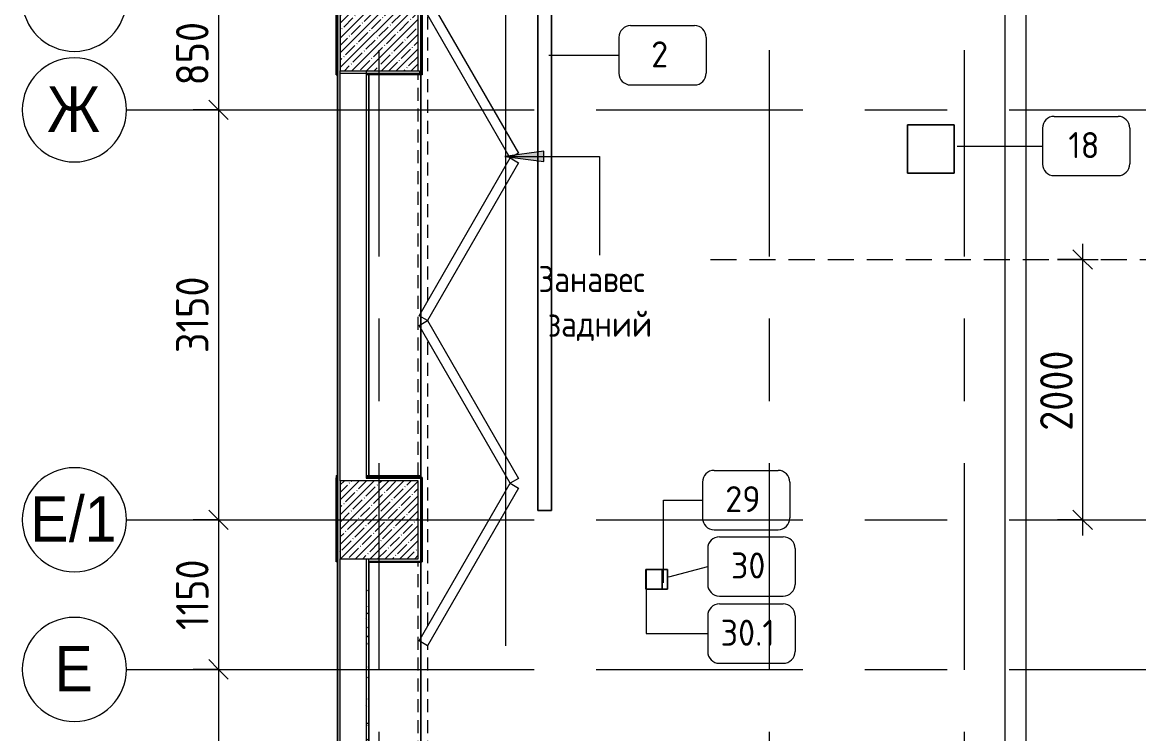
# Model space of a CAD drawing. Header units: millimetres. Extents: x -3724 to 231642, y -8553 to 29017.
# Drawn here: x 208980 to 217561, y 16506 to 21973 of the extents above; entities that cross this region are included whole.
import ezdxf

# ---------------------------------------------------------------- set-up
doc = ezdxf.new("R2010")
doc.units = ezdxf.units.MM
for name, pattern in [('200_ШТРИХ__ш1_п0_6_', [160, 100, -60]), ('ADSK_Штрих_ш2 п1', [300, 200, -100]), ('Осевая', [3175, 635, -476.25, 1587.5, -476.25])]:
    doc.linetypes.add(name, pattern=pattern)
for name, color, linetype, lineweight in [('A-ANNO-DIMS', 7, 'Continuous', 9), ('A-ANNO-DIMS-100', 7, 'Continuous', 9), ('A-DETL', 7, 'Continuous', 9), ('A-DETL-1', 7, 'ADSK_Штрих_ш2 п1', 9), ('I-FURN-IDEN', 7, 'Continuous', 9), ('I-WALL', 7, 'Continuous', 9), ('S-COLS', 7, 'Continuous', 9), ('Оси', 7, 'Continuous', 9), ('Оси-1', 7, 'Continuous', 20), ('Оси-2', 7, 'Осевая', 9)]:
    doc.layers.add(name, color=color, linetype=linetype, lineweight=lineweight)
for name, color, linetype, lineweight, true_color in [('A-DOOR-1', 7, 'Continuous', 9, 0xc0c0c0), ('A-DOOR-6', 7, '200_ШТРИХ__ш1_п0_6_', 9, 0xc0c0c0), ('A-DOOR-FRAM-1', 7, 'Continuous', 9, 0xc0c0c0), ('A-WALL-1', 9, 'Continuous', 9, 0x808080), ('A-WALL-FNSH-1', 9, 'Continuous', 9, 0x808080), ('G-ANNO-TEXT-2', 7, 'Continuous', 9, 0x3c3c3c), ('I-FURN-1', 9, 'Continuous', 9, 0x808080)]:
    doc.layers.add(name, color=color, linetype=linetype, lineweight=lineweight, true_color=true_color)
doc.styles.add('Arial', font='arial.ttf', dxfattribs={"width": 0.9, "height": 350})
doc.styles.add('GOST Common', font='GOST_Common.ttf', dxfattribs={"height": 200})
doc.styles.add('GOST Common_3', font='GOST_Common.ttf', dxfattribs={"width": 0.9, "height": 200})
doc.styles.add('ISOCPEUR', font='isocpeur.ttf', dxfattribs={"width": 0.9, "height": 250})
doc.dimstyles.new('ISO-2_5_0_9К_БОЛЬШОЙ', dxfattribs={"dimscale": 304.8, "dimtxt": 248.995294, "dimasz": 0.492126, "dimexe": 0.393701, "dimexo": 0.984252, "dimgap": 0, "dimtad": 1, "dimdec": 0, "dimrnd": 10, "dimzin": 0, "dimdsep": 46, "dimtxsty": 'ISOCPEUR', "dimblk1": 'OBLIQUE', "dimblk2": 'OBLIQUE', "dimsah": 1, "dimcen": 0.09, "dimdle": 0.393701, "dimazin": 0, "dimtfac": 1, "dimtdec": 4, "dimtix": 1, "dimtmove": 0, "dimatfit": 3, "dimfxl": 1, "dimtvp": 1, "dimtolj": 1, "dimtzin": 0, "dimarcsym": 2})
pattern_1 = [(0, (197712.853, 0), (121.92, 30.48), [10.058, -81.382, 10.058, -81.382, -487.68]), (0, (197712.853, 0), (121.92, 30.48), [-182.88, 10.058, -172.822, 10.058, -81.382, -213.36]), (0, (197712.853, 0), (121.92, 30.48), [-457.2, 10.058, -50.902, 10.058, -142.342]), (120, (197758.573, 15.24), (-87.356454, 90.345817), [10.058, -81.382, 10.058, -81.382, -487.68]), (120, (197758.573, 15.24), (-87.356454, 90.345817), [-182.88, 10.058, -172.822, 10.058, -81.382, -213.36]), (120, (197758.573, 15.24), (-87.356454, 90.345817), [-457.2, 10.058, -50.902, 10.058, -142.342]), (240, (197773.813, 76.2), (-34.563546, -120.825817), [10.058, -81.382, 10.058, -81.382, -487.68]), (240, (197773.813, 76.2), (-34.563546, -120.825817), [-182.88, 10.058, -172.822, 10.058, -81.382, -213.36]), (240, (197773.813, 76.2), (-34.563546, -120.825817), [-457.2, 10.058, -50.902, 10.058, -142.342])]

# ---------------------------------------------------------------- blocks, each defined once
blk = doc.blocks.new('BSC_Колонна _Прямоугольная - 600х600-23295697-План мебели_ фрагмент 1')
at = {"layer": 'S-COLS'}
h = blk.add_hatch(dxfattribs=at)
h.set_pattern_fill('FP_8', color=256, style=0, pattern_type=2)
h.set_pattern_definition([(45, (-14010, -18150), (-57.02463, 57.02463), []), (45, (-13952.975, -18150), (-57.02463, 57.02463), [100.806, -20.161, 3.353, -16.808])])
h.paths.add_polyline_path([(-300, -300), (300, -300), (300, 300), (-300, 300), (-300, 147.4)])
for p, q in [((300, 300), (-300, 300)), ((-300, 300), (-300, -300)), ((300, -300), (300, 300)), ((-300, -300), (300, -300))]:
    blk.add_line(p, q, dxfattribs=at)
blk = doc.blocks.new('BSC_Колонна _Прямоугольная - 600х600-V289-План мебели_ фрагмент 1')
at = {"layer": 'S-COLS'}
h = blk.add_hatch(dxfattribs=at)
h.set_pattern_fill('FP_9', color=256, style=0, pattern_type=2)
h.set_pattern_definition([(45, (-14010, -21900), (-57.02463, 57.02463), []), (45, (-13952.975, -21900), (-57.02463, 57.02463), [100.806, -20.161, 3.353, -16.808])])
h.paths.add_polyline_path([(300, -300), (300, 300), (-300, 300), (-299.7, -300), (94.1, -300)])
for p, q in [((300, 300), (-300, 300)), ((-300, 300), (-300, -300)), ((300, -300), (300, 300)), ((-300, -300), (300, -300))]:
    blk.add_line(p, q, dxfattribs=at)
blk = doc.blocks.new('DOR__перегородка__Прямоугольная - ТП-2_ Вн_ДПГ_9480х4200h_2-23998078-План мебели_ фрагмент 1')
at = {"layer": 'A-DOOR-6'}
for p, q in [((31, 0), (2621.2, 0)), ((3270, 0), (3279, 0)), ((3290, 0), (6369, 0)), ((31, -75), (1987.4, -75)), ((2137.4, -75), (4324.5, -75)), ((4474.5, -75), (4486.7, -75)), ((4636.7, -75), (6823.8, -75))]:
    blk.add_line(p, q, dxfattribs=at)
at = {"layer": 'A-DOOR-FRAM-1'}
for p, q in [((1981.6, -71.7), (2019.1, -6.7)), ((3193.9, -771.8), (1981.6, -71.7)), ((2019.1, -6.7), (3231.5, -706.9)), ((3230.4, -706.9), (4442.7, -6.7)), ((4480.3, -71.7), (3267.9, -771.8)), ((4442.7, -6.7), (4480.3, -71.7)), ((4480.9, -71.7), (4518.4, -6.7)), ((5693.3, -771.8), (4480.9, -71.7)), ((4518.4, -6.7), (5730.8, -706.9)), ((5729.7, -706.9), (6942.1, -6.7)), ((6979.6, -71.7), (5767.3, -771.8)), ((3231.5, -706.9), (3193.9, -771.8)), ((3267.9, -771.8), (3230.4, -706.9)), ((5730.8, -706.9), (5693.3, -771.8)), ((5767.3, -771.8), (5729.7, -706.9))]:
    blk.add_line(p, q, dxfattribs=at)
blk = doc.blocks.new('Экран 5130х3280  - экран-33115821-План мебели_ фрагмент 1')
at = {"layer": 'I-FURN-1'}
for p, q in [((2565, 50), (-2565, 50)), ((-2565, 50), (-2565, -55.3)), ((-2565, -55.3), (-2565, 50)), ((-2565, 50), (2565, 50)), ((2565, -55.3), (2565, 50)), ((2565, 50), (2565, -55.3)), ((-2565, -55.3), (2565, -55.3)), ((2565, -55.3), (-2565, -55.3))]:
    blk.add_line(p, q, dxfattribs=at)
blk = doc.blocks.new('Кронштейн для колонок - 18-33120817-План мебели_ фрагмент 1')
at = {"layer": 'I-FURN-1'}
for p, q in [((-180, -186.2), (-180, 186.2)), ((-180, 186.2), (180, 186.2)), ((180, 186.2), (-180, 186.2)), ((-180, 186.2), (-180, -186.2)), ((180, 186.2), (180, -186.2)), ((180, -186.2), (180, 186.2)), ((180, -186.2), (-180, -186.2)), ((-180, -186.2), (180, -186.2))]:
    blk.add_line(p, q, dxfattribs=at)
blk = doc.blocks.new('Электрика - 30-33121162-План мебели_ фрагмент 1')
at = {"layer": 'I-FURN-1'}
for p, q in [((162.4, 0), (0, 0)), ((0, 0), (0, -149.8)), ((0, -149.8), (0, 0)), ((0, 0), (40, 0)), ((40, 0), (162.4, 0)), ((162.4, -149.8), (162.4, 0)), ((162.4, 0), (162.4, -149.8)), ((0, -149.8), (162.4, -149.8)), ((40, -149.8), (0, -149.8)), ((162.4, -149.8), (40, -149.8))]:
    blk.add_line(p, q, dxfattribs=at)
blk = doc.blocks.new('Электрика - 29-33121271-План мебели_ фрагмент 1')
at = {"layer": 'I-FURN-1'}
for p, q in [((124.9, 0), (0, 0)), ((0, 0), (0, -149.8)), ((0, -149.8), (0, 0)), ((0, 0), (122.4, 0)), ((122.4, 0), (124.9, 0)), ((124.9, -149.8), (124.9, 0)), ((124.9, 0), (124.9, -149.8)), ((0, -149.8), (124.9, -149.8)), ((122.4, -149.8), (0, -149.8)), ((124.9, -149.8), (122.4, -149.8))]:
    blk.add_line(p, q, dxfattribs=at)
blk = doc.blocks.new('Электрика - 30_1-33121203-План мебели_ фрагмент 1')
at = {"layer": 'I-FURN-1'}
for p, q in [((162.4, 0), (0, 0)), ((0, 0), (0, -149.8)), ((0, -149.8), (0, 0)), ((0, 0), (40, 0)), ((40, 0), (162.4, 0)), ((162.4, -149.8), (162.4, 0)), ((162.4, 0), (162.4, -149.8)), ((0, -149.8), (162.4, -149.8)), ((40, -149.8), (0, -149.8)), ((162.4, -149.8), (40, -149.8))]:
    blk.add_line(p, q, dxfattribs=at)
blk = doc.blocks.new('Ось сетки - D8-29747960-План мебели_ фрагмент 1')
at = {"layer": 'Оси-1'}
for start, end in [(360, 180), (180, 360)]:
    blk.add_arc((0, 0), 4, start, end, dxfattribs=at)
blk = doc.blocks.new('DIMBLOCK140-План мебели_ фрагмент 1')
at = {"layer": 'A-ANNO-DIMS-100', "lineweight": 20}
for p, q in [((210488.2, 22150), (210413.2, 22225)), ((210488.2, 22150), (210563.2, 22075)), ((210488.2, 21300), (210413.2, 21375)), ((210488.2, 21300), (210563.2, 21225))]:
    blk.add_line(p, q, dxfattribs=at)
at = {"layer": 'A-ANNO-DIMS-100'}
for p, q in [((210294.3, 22150), (210608.2, 22150)), ((210488.2, 22150), (210294.3, 22150)), ((210488.2, 22150), (210488.2, 21300)), ((210294.3, 21300), (210608.2, 21300)), ((210488.2, 21300), (210294.3, 21300))]:
    blk.add_line(p, q, dxfattribs=at)
at = {"layer": 'A-ANNO-DIMS-100', "color": 0, "insert": (210161.6, 21488), "char_height": 250, "width": 568.858, "attachment_point": 1, "rotation": 90, "line_spacing_factor": 1.149209, "style": 'ISOCPEUR'}
blk.add_mtext('850', dxfattribs=at)
blk = doc.blocks.new('_Oblique')
at = {"color": 0, "linetype": 'ByBlock', "lineweight": -2}
blk.add_line((-0.5, -0.5), (0.5, 0.5), dxfattribs=at)
blk = doc.blocks.new('DIMBLOCK141-План мебели_ фрагмент 1')
at = {"layer": 'A-ANNO-DIMS-100', "lineweight": 20}
for p, q in [((210488.2, 21300), (210413.2, 21375)), ((210488.2, 21300), (210563.2, 21225)), ((210488.2, 18150), (210413.2, 18225)), ((210488.2, 18150), (210563.2, 18075))]:
    blk.add_line(p, q, dxfattribs=at)
at = {"layer": 'A-ANNO-DIMS-100'}
for p, q in [((210294.3, 21300), (210608.2, 21300)), ((210488.2, 21300), (210294.3, 21300)), ((210488.2, 21300), (210488.2, 18150)), ((210294.3, 18150), (210608.2, 18150)), ((210488.2, 18150), (210294.3, 18150))]:
    blk.add_line(p, q, dxfattribs=at)
at = {"layer": 'A-ANNO-DIMS-100', "color": 0, "insert": (210161.6, 19430.5), "char_height": 250, "width": 706.764, "attachment_point": 1, "rotation": 90, "line_spacing_factor": 1.149209, "style": 'ISOCPEUR'}
blk.add_mtext('3150', dxfattribs=at)
blk = doc.blocks.new('DIMBLOCK142-План мебели_ фрагмент 1')
at = {"layer": 'A-ANNO-DIMS-100', "lineweight": 20}
for p, q in [((210488.2, 18150), (210413.2, 18225)), ((210488.2, 18150), (210563.2, 18075)), ((210488.2, 17000), (210413.2, 17075)), ((210488.2, 17000), (210563.2, 16925))]:
    blk.add_line(p, q, dxfattribs=at)
at = {"layer": 'A-ANNO-DIMS-100'}
for p, q in [((210294.3, 18150), (210608.2, 18150)), ((210488.2, 18150), (210294.3, 18150)), ((210488.2, 18150), (210488.2, 17000)), ((210294.3, 17000), (210608.2, 17000)), ((210488.2, 17000), (210294.3, 17000))]:
    blk.add_line(p, q, dxfattribs=at)
at = {"layer": 'A-ANNO-DIMS-100', "color": 0, "insert": (210161.6, 17302.1), "char_height": 250, "width": 655.049, "attachment_point": 1, "rotation": 90, "line_spacing_factor": 1.149209, "style": 'ISOCPEUR'}
blk.add_mtext('1150', dxfattribs=at)
blk = doc.blocks.new('DIMBLOCK143-План мебели_ фрагмент 1')
at = {"layer": 'A-ANNO-DIMS-100'}
for p, q in [((210294.3, 17000), (210608.2, 17000)), ((210488.2, 17000), (210294.3, 17000)), ((210488.2, 17000), (210488.2, 15000)), ((210294.3, 15000), (210608.2, 15000)), ((210488.2, 15000), (210294.3, 15000))]:
    blk.add_line(p, q, dxfattribs=at)
at = {"layer": 'A-ANNO-DIMS-100', "lineweight": 20}
for p, q in [((210488.2, 17000), (210413.2, 17075)), ((210488.2, 17000), (210563.2, 16925)), ((210488.2, 15000), (210413.2, 15075)), ((210488.2, 15000), (210563.2, 14925))]:
    blk.add_line(p, q, dxfattribs=at)
at = {"layer": 'A-ANNO-DIMS-100', "color": 0, "insert": (210161.6, 15684), "char_height": 250, "width": 758.478, "attachment_point": 1, "rotation": 90, "line_spacing_factor": 1.149209, "style": 'ISOCPEUR'}
blk.add_mtext('2000', dxfattribs=at)
blk = doc.blocks.new('DIMBLOCK145-План мебели_ фрагмент 1')
at = {"layer": 'A-ANNO-DIMS-100'}
for p, q in [((217129.8, 20270), (217129.8, 18030)), ((216935.9, 20150), (217249.8, 20150)), ((217129.8, 20150), (216935.9, 20150)), ((216935.9, 18150), (217249.8, 18150)), ((217129.8, 18150), (216935.9, 18150))]:
    blk.add_line(p, q, dxfattribs=at)
at = {"layer": 'A-ANNO-DIMS-100', "lineweight": 20}
for p, q in [((217129.8, 20150), (217054.8, 20225)), ((217129.8, 20150), (217204.8, 20075)), ((217129.8, 18150), (217054.8, 18225)), ((217129.8, 18150), (217204.8, 18075))]:
    blk.add_line(p, q, dxfattribs=at)
at = {"layer": 'A-ANNO-DIMS-100', "color": 0, "insert": (216803.2, 18834), "char_height": 250, "width": 758.478, "attachment_point": 1, "rotation": 90, "line_spacing_factor": 1.149209, "style": 'ISOCPEUR'}
blk.add_mtext('2000', dxfattribs=at)
blk = doc.blocks.new('Марка_Мебель - В прямоуг_Balcon_Марка-25523697-План мебели_ фрагмент 1')
at = {"layer": 'I-FURN-IDEN'}
for p, q in [((-2.455, 2.278), (2.455, 2.278)), ((-3.355, 1.378), (-3.355, -1.384)), ((3.355, 1.378), (3.355, -1.378)), ((-2.461, -2.278), (2.455, -2.278))]:
    blk.add_line(p, q, dxfattribs=at)
for centre, radius, start, end in [((-2.455, 1.378), 0.9, 90, 180), ((2.455, 1.378), 0.9, 0, 90), ((-2.461, -1.384), 0.893, 180, 270), ((2.455, -1.378), 0.9, 270, 0)]:
    blk.add_arc(centre, radius, start, end, dxfattribs=at)

msp = doc.modelspace()

# ---------------------------------------------------------------- hatches: boundary and pattern name
at = {"layer": 'G-ANNO-TEXT-2'}
msp.add_hatch(color=256, dxfattribs=at).paths.add_polyline_path([(212689.5, 20942.1), (212989.5, 20902.6), (212989.5, 20981.6)])
at = {"layer": 'I-WALL'}
h = msp.add_hatch(dxfattribs=at)
h.set_pattern_fill('FP_103', color=256, style=0, pattern_type=2)
h.set_pattern_definition(pattern_1)
h.paths.add_polyline_path([(211402.9, 15200), (211422.9, 15200), (211422.9, 24660), (211402.9, 24660), (211402.9, 15701.7)])
h = msp.add_hatch(dxfattribs=at)
h.set_pattern_fill('FP_103', color=256, style=0, pattern_type=2)
h.set_pattern_definition(pattern_1)
h.paths.add_polyline_path([(211623.1, 15210), (211643.1, 15210), (211643.1, 17850), (211623.1, 17850), (211623.1, 15220)])

# ---------------------------------------------------------------- linework, layer by layer
at = {"layer": 'A-DETL'}
for p, q in [((216532.9, 26380), (216532.9, 15361)), ((216692.9, 26380), (216692.9, 15361)), ((212692.9, 24680), (212692.9, 17180))]:
    msp.add_line(p, q, dxfattribs=at)
at = {"layer": 'A-DETL-1'}
msp.add_line((214270.5, 20150), (219570.5, 20150), dxfattribs=at)
at = {"layer": 'A-WALL-1'}
for p, q in [((211422.9, 18450), (211422.9, 21600)), ((211422.9, 15200), (211422.9, 17850)), ((211623.1, 17850), (211623.1, 15210)), ((211643.1, 15210), (211643.1, 17850))]:
    msp.add_line(p, q, dxfattribs=at)
at = {"layer": 'A-WALL-FNSH-1'}
for p, q in [((211401.9, 24659), (211401.9, 15200)), ((211402.9, 15200), (211402.9, 24659)), ((212042.9, 24660), (212042.9, 15200)), ((212043.9, 15200), (212043.9, 24660))]:
    msp.add_line(p, q, dxfattribs=at)
at = {"layer": 'G-ANNO-TEXT-2'}
for p, q in [((212989.5, 20981.6), (212689.5, 20942.1)), ((212689.5, 20942.1), (212989.5, 20902.6)), ((212689.5, 20942.1), (213416.3, 20942.1)), ((212989.5, 20902.6), (212989.5, 20981.6)), ((213416.3, 20942.1), (213416.3, 20184.5))]:
    msp.add_line(p, q, dxfattribs=at)
at = {"layer": 'I-FURN-IDEN'}
for p, q in [((213026.5, 21719.8), (213565.8, 21719.8)), ((216166, 21022.5), (216821.5, 21022.5)), ((213909.1, 18301.6), (214208.3, 18301.6)), ((213909.1, 17665.8), (213909.1, 18301.6)), ((213949.1, 17712.2), (214248.3, 17791.6)), ((213775.7, 17674.6), (213775.7, 17275)), ((213775.7, 17275), (214248.3, 17275))]:
    msp.add_line(p, q, dxfattribs=at)
at = {"layer": 'I-WALL'}
for p, q in [((211391.9, 21569), (211391.9, 22224.5)), ((211401.9, 21579), (211401.9, 22221)), ((212053.9, 22100), (212053.9, 21569)), ((211391.9, 21569), (211402.9, 21569)), ((211401.9, 21579), (211402.9, 21579)), ((211643.1, 21580), (211422.9, 21580)), ((211423.1, 18450), (211423.1, 21600)), ((211623.1, 21600), (211623.1, 18470)), ((212043.9, 21579), (211623.1, 21579)), ((212053.9, 21569), (211623.1, 21569)), ((211643.1, 18471), (211643.1, 21580)), ((211644.1, 21580), (212043.9, 21580)), ((211644.1, 21579), (211644.1, 18471)), ((212022.9, 21600), (212032.9, 21600)), ((212032.9, 21600), (212032.9, 21580)), ((211391.9, 18490), (211402.9, 18490)), ((211391.9, 18490), (211391.9, 18479)), ((211402.9, 18479), (211391.9, 18479)), ((211391.9, 17825.5), (211391.9, 18474.5)), ((211402.9, 18474.5), (211391.9, 18474.5)), ((211401.9, 17829), (211401.9, 18471)), ((212041.9, 18479), (211622.9, 18479)), ((211623.1, 18490), (212041.9, 18490)), ((211623.1, 18471), (212043.9, 18471)), ((212042.9, 18470), (211623.1, 18470)), ((211633.1, 18470), (211633.1, 18471)), ((212041.9, 18490), (212041.9, 18479)), ((212053.9, 18474.5), (212042.9, 18474.5)), ((212053.9, 18474.5), (212053.9, 17825.5)), ((211423.1, 15200), (211423.1, 17850)), ((211402.9, 17825.5), (211391.9, 17825.5)), ((211401.9, 17829), (211402.9, 17829)), ((212043.9, 17829), (211643.1, 17829)), ((212047.4, 17821), (211643.1, 17821)), ((211644.1, 17830), (212042.9, 17830)), ((211644.1, 17829), (211644.1, 15222)), ((212032.9, 17829), (211644.1, 17829)), ((212032.9, 17830), (212032.9, 17829)), ((212042.9, 17832), (212047.4, 17832)), ((212042.9, 17830), (212043.9, 17830)), ((212053.9, 17825.5), (212042.9, 17825.5)), ((212047.4, 17832), (212047.4, 17821))]:
    msp.add_line(p, q, dxfattribs=at)
at = {"layer": 'Оси'}
for p, q in [((209780.1, 21300), (212280.1, 21300)), ((209780.1, 18150), (212280.1, 18150)), ((209780.1, 17000), (212280.1, 17000))]:
    msp.add_line(p, q, dxfattribs=at)
at = {"layer": 'Оси-2'}
for p, q in [((211722.9, 15885.9), (211722.9, 24898.1)), ((214722.9, 15885.9), (214722.9, 24898.1)), ((216222.9, 15885.9), (216222.9, 24898.1)), ((212280.1, 21300), (229052.9, 21300)), ((212280.1, 18150), (229052.9, 18150)), ((212280.1, 17000), (229052.9, 17000))]:
    msp.add_line(p, q, dxfattribs=at)

# ---------------------------------------------------------------- block references
at = {"layer": 'A-DOOR-1', "rotation": 90.00000000000044}
msp.add_blockref('DOR__перегородка__Прямоугольная - ТП-2_ Вн_ДПГ_9480х4200h_2-23998078-План мебели_ фрагмент 1', (212022.9, 15200), dxfattribs=at)
at = {"layer": 'I-FURN-1'}
for name, p, rotation in [('Экран 5130х3280  - экран-33115821-План мебели_ фрагмент 1', (212992.9, 20787.3), 90), ('Электрика - 29-33121271-План мебели_ фрагмент 1', (213898.2, 17617.7), 180), ('Электрика - 30-33121162-План мебели_ фрагмент 1', (213938.2, 17617.7), 180), ('Электрика - 30_1-33121203-План мебели_ фрагмент 1', (213938.2, 17617.7), 180)]:
    msp.add_blockref(name, p, dxfattribs=dict(at, rotation=rotation))
msp.add_blockref('Кронштейн для колонок - 18-33120817-План мебели_ фрагмент 1', (215962.9, 21000), dxfattribs=at)
at = {"layer": 'I-FURN-IDEN', "xscale": 99.99999999999993, "yscale": 99.99999999999993, "zscale": 99.99999999999993}
for p in [(213901.3, 21719.8), (217156.9, 21022.5), (214543.8, 18301.6), (214583.8, 17791.6), (214583.8, 17275)]:
    msp.add_blockref('Марка_Мебель - В прямоуг_Balcon_Марка-25523697-План мебели_ фрагмент 1', p, dxfattribs=at)
at = {"layer": 'S-COLS'}
for name, p in [('BSC_Колонна _Прямоугольная - 600х600-V289-План мебели_ фрагмент 1', (211722.9, 21900)), ('BSC_Колонна _Прямоугольная - 600х600-23295697-План мебели_ фрагмент 1', (211722.9, 18150))]:
    msp.add_blockref(name, p, dxfattribs=at)
at = {"layer": 'Оси-1', "xscale": 99.99999999999993, "yscale": 99.99999999999993, "zscale": 99.99999999999993, "rotation": 269.9999999999994}
for p in [(209380.1, 22150), (209380.1, 21300), (209380.1, 18150), (209380.1, 17000)]:
    msp.add_blockref('Ось сетки - D8-29747960-План мебели_ фрагмент 1', p, dxfattribs=at)

# ---------------------------------------------------------------- texts
at = {"layer": 'G-ANNO-TEXT-2', "char_height": 200, "attachment_point": 1, "style": 'GOST Common_3'}
for s, insert, width in [('Занавес', (212948, 20100.1), 1132.784), ('\\fGOST Common|b0|i0|c204|p34|;\\W.9; ', (213882.6, 20100.1), 79.367), ('задний', (213019.4, 19756.1), 959.62)]:
    msp.add_mtext(s, dxfattribs=dict(at, insert=insert, width=width))
at = {"layer": 'I-FURN-IDEN', "char_height": 200, "attachment_point": 1, "style": 'GOST Common'}
for s, insert, width in [('\\fGOST Common|b0|i0|c204|p34|;2', (213813.8, 21826.9), 176.371), ('18', (217019.9, 21129.5), 296.624), ('29', (214383.3, 18408.6), 352.742), ('30', (214426.8, 17898.7), 344.726), ('30.1', (214347.3, 17382.1), 537.131)]:
    msp.add_mtext(s, dxfattribs=dict(at, insert=insert, width=width))
at = {"layer": 'Оси', "char_height": 350, "attachment_point": 1, "style": 'Arial'}
for s, insert, width in [('\\fArial|b0|i0|c204|p34|;\\W.9;Ж', (209171.1, 21481), 497.848), ('\\fArial|b0|i0|c204|p34|;\\W.9;Е', (209040.2, 18331), 360.759), ('/1', (209337.8, 18331), 454.557), ('\\fArial|b0|i0|c204|p34|;\\W.9;Е', (209227.4, 17181), 360.759)]:
    msp.add_mtext(s, dxfattribs=dict(at, insert=insert, width=width))

# ---------------------------------------------------------------- dimensions: what is measured, and where the dimension line sits
at = {"layer": 'A-ANNO-DIMS'}
for base, p1, p2, override, picture, middle in [((210488.2, 21300), (210594.3, 22150), (210594.3, 21300), {"dimpost": '<>', "dimfxl": 850}, 'DIMBLOCK140-План мебели_ фрагмент 1', (210363.2, 21725)), ((210488.2, 18150), (210594.3, 21300), (210594.3, 18150), {"dimpost": '<>', "dimfxl": 3150}, 'DIMBLOCK141-План мебели_ фрагмент 1', (210363.2, 19725)), ((217129.8, 18150), (217235.9, 20150), (217235.9, 18150), {"dimpost": '<>', "dimfxl": 2000}, 'DIMBLOCK145-План мебели_ фрагмент 1', (217004.8, 19150)), ((210488.2, 17000), (210594.3, 18150), (210594.3, 17000), {"dimpost": '<>', "dimfxl": 1150}, 'DIMBLOCK142-План мебели_ фрагмент 1', (210363.2, 17575)), ((210488.2, 15000), (210594.3, 17000), (210594.3, 15000), {"dimpost": '<>', "dimfxl": 2000.000075}, 'DIMBLOCK143-План мебели_ фрагмент 1', (210363.2, 16000))]:
    dim = msp.add_linear_dim(base=base, p1=p1, p2=p2, angle=90, dimstyle='ISO-2_5_0_9К_БОЛЬШОЙ', override=override, dxfattribs=at)
    dim.commit()
    dim.dimension.update_dxf_attribs({"geometry": picture, "text_midpoint": middle})

doc.saveas('drawing.dxf')
